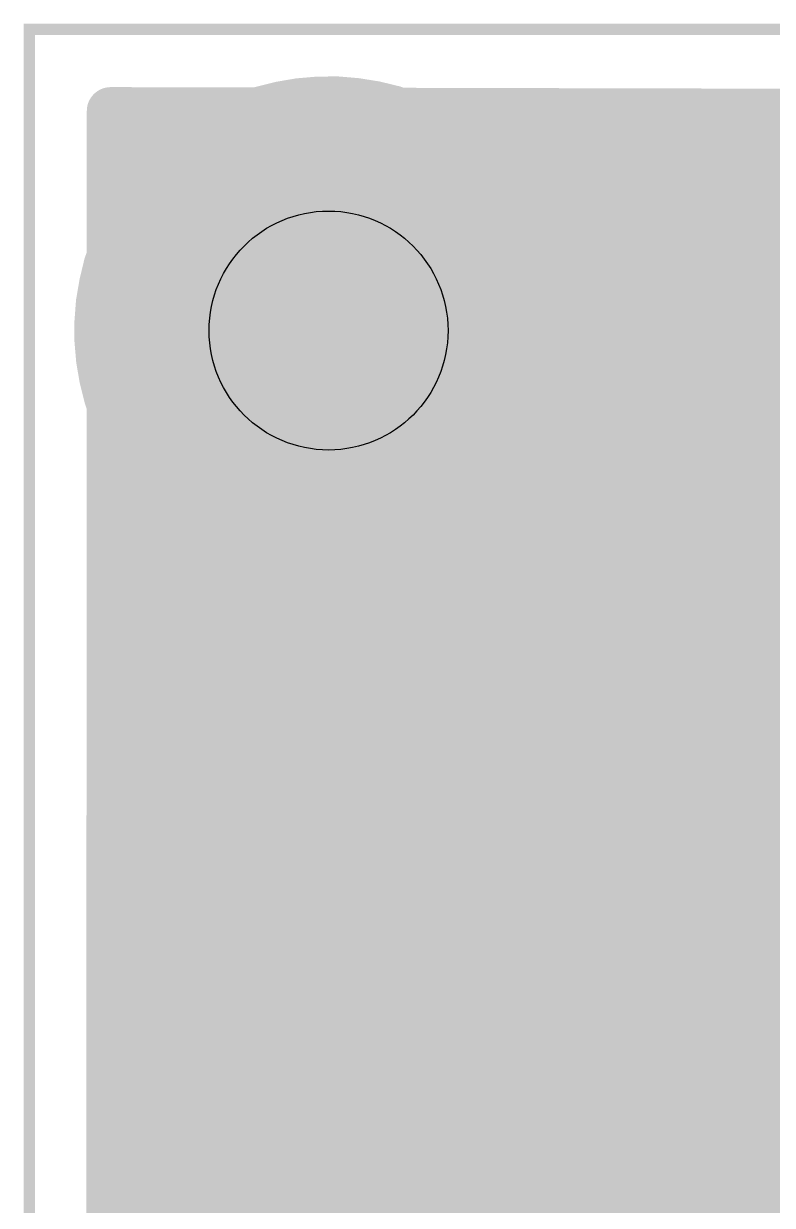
# Model space of a CAD drawing. Extents: x 0 to 1.5, y 0 to 3.74.
# Drawn here: x -0.003 to 0.389, y 3.125 to 3.743 of the extents above; entities that cross this region are included whole.
import ezdxf

# ---------------------------------------------------------------- set-up
doc = ezdxf.new("R2010")
doc.units = 0
for name, color, linetype in [('Board_Outline', 13, 'CONTINUOUS'), ('Bottom', 6, 'CONTINUOUS'), ('Bottom_Mask', 10, 'CONTINUOUS'), ('Drill_Bottom', 8, 'CONTINUOUS'), ('Drill_Top', 7, 'CONTINUOUS'), ('Edge_Bottom', 17, 'CONTINUOUS'), ('Edge_Top', 16, 'CONTINUOUS'), ('Top', 5, 'CONTINUOUS'), ('Top_Mask', 3, 'CONTINUOUS'), ('Top_Silk', 2, 'CONTINUOUS')]:
    doc.layers.add(name, color=color, linetype=linetype)

msp = doc.modelspace()

# ---------------------------------------------------------------- linework, layer by layer
at = {"layer": 'Board_Outline', "linetype": 'CONTINUOUS', "const_width": 0.006}
msp.add_lwpolyline([(0, 0), (1.4961, 0), (1.4961, 3.7402), (0, 3.7402), (0, 0)], dxfattribs=at)
at = {"layer": 'Bottom', "linetype": 'CONTINUOUS', "const_width": 0.025}
for points in [[(0.0425, 3.6975), (0.042, 2.0439)], [(1.452, 3.6942), (0.0425, 3.6975)], [(0.045, 3.6726), (1.1373, 3.6726)], [(0.045, 3.6478), (1.1234, 3.6478)], [(0.045, 3.6229), (0.4399, 3.6229)], [(0.045, 3.598), (0.418, 3.598)], [(0.045, 3.5732), (0.4078, 3.5732)], [(0.045, 3.5483), (0.4052, 3.5483)], [(0.045, 3.5234), (0.4094, 3.5234)], [(0.045, 3.4985), (0.4218, 3.4985)], [(0.045, 3.4737), (0.4481, 3.4737)], [(0.045, 3.4488), (1.4498, 3.4488)], [(0.0449, 3.4239), (1.4498, 3.4239)], [(0.0449, 3.3991), (0.4461, 3.3991)], [(0.3737, 3.3334), (0.449, 3.3994)], [(0.0449, 3.3742), (0.4176, 3.3742)], [(0.0449, 3.3493), (0.3892, 3.3493)], [(0.3701, 3.3288), (0.3737, 3.3334)], [(0.3675, 3.3231), (0.3701, 3.3288)], [(0.0449, 3.3245), (0.3655, 3.3245)], [(0.3663, 3.317), (0.3675, 3.3231)], [(0.3662, 3.1811), (0.3663, 3.317)], [(0.0449, 3.2996), (0.3637, 3.2996)], [(0.0449, 3.2747), (0.3637, 3.2747)], [(0.0449, 3.2499), (0.3637, 3.2499)], [(0.0449, 3.225), (0.3637, 3.225)], [(0.0449, 3.2001), (0.3637, 3.2001)], [(0.3667, 3.1762), (0.3662, 3.1811)], [(0.0449, 3.1753), (0.3644, 3.1753)], [(0.3685, 3.1702), (0.3667, 3.1762)], [(0.3717, 3.1649), (0.3685, 3.1702)], [(0.4222, 3.1092), (0.3717, 3.1649)], [(0.0449, 3.1504), (0.3823, 3.1504)], [(0.0449, 3.1255), (0.4048, 3.1255)]]:
    msp.add_lwpolyline(points, dxfattribs=at)
at = {"layer": 'Bottom', "linetype": 'CONTINUOUS'}
for points, const_width in [([(0.0363, 3.6975, 1), (0.0488, 3.6975, 1), (0.0363, 3.6975, 1)], 0.0125), ([(0.0363, 3.6975, 1), (0.0488, 3.6975, 1), (0.0363, 3.6975, 1)], 0.0125), ([(0.219, 3.5827, 1), (0.094, 3.5827, 1), (0.219, 3.5827, 1)], 0.125), ([(0.3675, 3.3334, 1), (0.38, 3.3334, 1), (0.3675, 3.3334, 1)], 0.0125), ([(0.3675, 3.3334, 1), (0.38, 3.3334, 1), (0.3675, 3.3334, 1)], 0.0125), ([(0.3639, 3.3288, 1), (0.3764, 3.3288, 1), (0.3639, 3.3288, 1)], 0.0125), ([(0.3639, 3.3288, 1), (0.3764, 3.3288, 1), (0.3639, 3.3288, 1)], 0.0125), ([(0.3613, 3.3231, 1), (0.3738, 3.3231, 1), (0.3613, 3.3231, 1)], 0.0125), ([(0.3613, 3.3231, 1), (0.3738, 3.3231, 1), (0.3613, 3.3231, 1)], 0.0125), ([(0.36, 3.317, 1), (0.3725, 3.317, 1), (0.36, 3.317, 1)], 0.0125), ([(0.36, 3.317, 1), (0.3725, 3.317, 1), (0.36, 3.317, 1)], 0.0125), ([(0.36, 3.1811, 1), (0.3725, 3.1811, 1), (0.36, 3.1811, 1)], 0.0125), ([(0.36, 3.1811, 1), (0.3725, 3.1811, 1), (0.36, 3.1811, 1)], 0.0125), ([(0.3604, 3.1762, 1), (0.3729, 3.1762, 1), (0.3604, 3.1762, 1)], 0.0125), ([(0.3604, 3.1762, 1), (0.3729, 3.1762, 1), (0.3604, 3.1762, 1)], 0.0125), ([(0.3623, 3.1702, 1), (0.3748, 3.1702, 1), (0.3623, 3.1702, 1)], 0.0125), ([(0.3623, 3.1702, 1), (0.3748, 3.1702, 1), (0.3623, 3.1702, 1)], 0.0125), ([(0.3655, 3.1649, 1), (0.378, 3.1649, 1), (0.3655, 3.1649, 1)], 0.0125), ([(0.3655, 3.1649, 1), (0.378, 3.1649, 1), (0.3655, 3.1649, 1)], 0.0125)]:
    msp.add_lwpolyline(points, format="xyb", dxfattribs=dict(at, const_width=const_width))
at = {"layer": 'Bottom_Mask', "linetype": 'CONTINUOUS', "const_width": 0.129}
for points in [[(0.221, 3.5827, 1), (0.092, 3.5827, 1), (0.221, 3.5827, 1)], [(0.092, 3.5827, 1), (0.221, 3.5827, 1), (0.092, 3.5827, 1)]]:
    msp.add_lwpolyline(points, format="xyb", dxfattribs=at)
at = {"layer": 'Drill_Bottom'}
msp.add_circle((0.1565, 3.5827), 0.0625, dxfattribs=at)
at = {"layer": 'Drill_Top'}
msp.add_circle((0.1565, 3.5827), 0.0625, dxfattribs=at)
at = {"layer": 'Edge_Bottom', "linetype": 'CONTINUOUS', "const_width": 0.008}
msp.add_lwpolyline([(0.2854, 3.5774), (0.2845, 3.5667), (0.2827, 3.5562), (0.2801, 3.5459), (0.2767, 3.5358), (0.2724, 3.5261), (0.2673, 3.5167), (0.2615, 3.5078), (0.255, 3.4994), (0.2478, 3.4915), (0.2399, 3.4843), (0.2315, 3.4777), (0.2226, 3.4719), (0.2132, 3.4668), (0.2035, 3.4625), (0.1934, 3.4591), (0.1831, 3.4565), (0.1726, 3.4547), (0.162, 3.4538), (0.1513, 3.4538), (0.1407, 3.4547), (0.1302, 3.4564), (0.1199, 3.459), (0.1098, 3.4624), (0.1, 3.4667), (0.0906, 3.4718), (0.0817, 3.4776), (0.0733, 3.4841), (0.0654, 3.4913), (0.0582, 3.4991), (0.0516, 3.5075), (0.0458, 3.5164), (0.0407, 3.5258), (0.0364, 3.5355), (0.0329, 3.5456), (0.0303, 3.5559), (0.0285, 3.5664), (0.0276, 3.577), (0.0276, 3.5877), (0.0284, 3.5983), (0.0302, 3.6088), (0.0327, 3.6192), (0.0362, 3.6292), (0.0404, 3.639), (0.0455, 3.6484), (0.0513, 3.6573), (0.0578, 3.6657), (0.065, 3.6736), (0.0728, 3.6808), (0.0812, 3.6874), (0.0901, 3.6933), (0.0994, 3.6984), (0.1092, 3.7027), (0.1192, 3.7062), (0.1296, 3.7088), (0.1401, 3.7106), (0.1507, 3.7115), (0.1613, 3.7116), (0.1719, 3.7107), (0.1825, 3.709), (0.1928, 3.7065), (0.2029, 3.703), (0.2127, 3.6988), (0.2221, 3.6938), (0.231, 3.688), (0.2394, 3.6815), (0.2473, 3.6743), (0.2545, 3.6665), (0.2611, 3.6581), (0.267, 3.6492), (0.2721, 3.6399), (0.2764, 3.6301), (0.2799, 3.6201), (0.2826, 3.6098), (0.2844, 3.5993), (0.2853, 3.5886), (0.2854, 3.5774)], dxfattribs=at)
at = {"layer": 'Edge_Top', "linetype": 'CONTINUOUS', "const_width": 0.008}
msp.add_lwpolyline([(0.2854, 3.5774), (0.2845, 3.5667), (0.2827, 3.5562), (0.2801, 3.5459), (0.2767, 3.5358), (0.2724, 3.5261), (0.2673, 3.5167), (0.2615, 3.5078), (0.255, 3.4994), (0.2478, 3.4915), (0.2399, 3.4843), (0.2315, 3.4777), (0.2226, 3.4719), (0.2132, 3.4668), (0.2035, 3.4625), (0.1934, 3.4591), (0.1831, 3.4565), (0.1726, 3.4547), (0.162, 3.4538), (0.1513, 3.4538), (0.1407, 3.4547), (0.1302, 3.4564), (0.1199, 3.459), (0.1098, 3.4624), (0.1, 3.4667), (0.0906, 3.4718), (0.0817, 3.4776), (0.0733, 3.4841), (0.0654, 3.4913), (0.0582, 3.4991), (0.0516, 3.5075), (0.0458, 3.5164), (0.0407, 3.5258), (0.0364, 3.5355), (0.0329, 3.5456), (0.0303, 3.5559), (0.0285, 3.5664), (0.0276, 3.577), (0.0276, 3.5877), (0.0284, 3.5983), (0.0302, 3.6088), (0.0327, 3.6192), (0.0362, 3.6292), (0.0404, 3.639), (0.0455, 3.6484), (0.0513, 3.6573), (0.0578, 3.6657), (0.065, 3.6736), (0.0728, 3.6808), (0.0812, 3.6874), (0.0901, 3.6933), (0.0994, 3.6984), (0.1092, 3.7027), (0.1192, 3.7062), (0.1296, 3.7088), (0.1401, 3.7106), (0.1507, 3.7115), (0.1613, 3.7116), (0.1719, 3.7107), (0.1825, 3.709), (0.1928, 3.7065), (0.2029, 3.703), (0.2127, 3.6988), (0.2221, 3.6938), (0.231, 3.688), (0.2394, 3.6815), (0.2473, 3.6743), (0.2545, 3.6665), (0.2611, 3.6581), (0.267, 3.6492), (0.2721, 3.6399), (0.2764, 3.6301), (0.2799, 3.6201), (0.2826, 3.6098), (0.2844, 3.5993), (0.2853, 3.5886), (0.2854, 3.5774)], dxfattribs=at)
at = {"layer": 'Top', "linetype": 'CONTINUOUS', "const_width": 0.025}
for points in [[(0.0435, 3.6965), (0.0423, 2.5815)], [(1.4555, 3.6965), (0.0435, 3.6965)], [(0.046, 3.6716), (1.1363, 3.6716)], [(0.0459, 3.6468), (1.1233, 3.6468)], [(0.0459, 3.6219), (0.4386, 3.6219)], [(0.0459, 3.597), (0.4174, 3.597)], [(0.0458, 3.5722), (0.4076, 3.5722)], [(0.0458, 3.5473), (0.4052, 3.5473)], [(0.0458, 3.5224), (0.4098, 3.5224)], [(0.0458, 3.4975), (0.4225, 3.4975)], [(0.0457, 3.4727), (0.4497, 3.4727)], [(0.0457, 3.4478), (1.4528, 3.4478)], [(0.0457, 3.4229), (1.4528, 3.4229)], [(0.0456, 3.3981), (1.4528, 3.3981)], [(0.0456, 3.3732), (1.4528, 3.3732)], [(0.0456, 3.3483), (0.4524, 3.3483)], [(0.0456, 3.3235), (0.4221, 3.3235)], [(0.0455, 3.2986), (0.4077, 3.2986)], [(0.0455, 3.2737), (0.4016, 3.2737)], [(0.0455, 3.2489), (0.4023, 3.2489)], [(0.0455, 3.224), (0.4098, 3.224)], [(0.0454, 3.1991), (0.4264, 3.1991)], [(0.0454, 3.1743), (0.4636, 3.1743)], [(0.0454, 3.1494), (1.4527, 3.1494)], [(0.0453, 3.1245), (1.4527, 3.1245)]]:
    msp.add_lwpolyline(points, dxfattribs=at)
at = {"layer": 'Top', "linetype": 'CONTINUOUS'}
for points, const_width in [([(0.0372, 3.6965, 1), (0.0497, 3.6965, 1), (0.0372, 3.6965, 1)], 0.0125), ([(0.0372, 3.6965, 1), (0.0497, 3.6965, 1), (0.0372, 3.6965, 1)], 0.0125), ([(0.219, 3.5827, 1), (0.094, 3.5827, 1), (0.219, 3.5827, 1)], 0.125)]:
    msp.add_lwpolyline(points, format="xyb", dxfattribs=dict(at, const_width=const_width))
at = {"layer": 'Top_Mask', "linetype": 'CONTINUOUS', "const_width": 0.129}
for points in [[(0.221, 3.5827, 1), (0.092, 3.5827, 1), (0.221, 3.5827, 1)], [(0.092, 3.5827, 1), (0.221, 3.5827, 1), (0.092, 3.5827, 1)]]:
    msp.add_lwpolyline(points, format="xyb", dxfattribs=at)
at = {"layer": 'Top_Silk', "linetype": 'CONTINUOUS', "const_width": 0.0093}
for points in [[(0.2972, 3.6733), (0.346, 3.6733), (0.3545, 3.6762), (0.3574, 3.682), (0.3574, 3.6877)], [(0.3173, 3.6647), (0.3173, 3.6848)], [(0.3173, 3.6146), (0.346, 3.6146), (0.3545, 3.6175), (0.3574, 3.6232), (0.3574, 3.6319), (0.3545, 3.6376), (0.346, 3.6462)], [(0.3173, 3.6462), (0.3574, 3.6462)], [(0.3259, 3.5616), (0.3202, 3.5674), (0.3173, 3.5731), (0.3173, 3.5817), (0.3202, 3.5875), (0.3259, 3.5932), (0.3345, 3.5961), (0.3403, 3.5961), (0.3488, 3.5932), (0.3546, 3.5875), (0.3574, 3.5817), (0.3574, 3.5731), (0.3546, 3.5674), (0.3488, 3.5616)], [(0.3173, 3.5616), (0.3775, 3.5616)], [(0.2972, 3.5288), (0.346, 3.5288), (0.3545, 3.5316), (0.3574, 3.5374), (0.3574, 3.5431)], [(0.3173, 3.5201), (0.3173, 3.5402)], [(0.3173, 3.47), (0.346, 3.47), (0.3545, 3.4729), (0.3574, 3.4787), (0.3574, 3.4873), (0.3545, 3.493), (0.346, 3.5016)], [(0.3173, 3.5016), (0.3574, 3.5016)], [(0.2972, 3.4229), (0.3, 3.4171), (0.3058, 3.4114), (0.3115, 3.4085), (0.3201, 3.4056), (0.3345, 3.4056), (0.3431, 3.4085), (0.3488, 3.4114), (0.3545, 3.4171), (0.3574, 3.4229), (0.3574, 3.4343), (0.3545, 3.44), (0.3488, 3.4458), (0.3431, 3.4487), (0.3345, 3.4515), (0.3201, 3.4515), (0.3115, 3.4487), (0.3058, 3.4458), (0.3, 3.44), (0.2972, 3.4343), (0.2972, 3.4229)]]:
    msp.add_lwpolyline(points, dxfattribs=at)
at = {"layer": 'Top_Silk', "linetype": 'CONTINUOUS', "const_width": 0.0046}
for points in [[(0.3551, 3.6877, 1), (0.3598, 3.6877, 1), (0.3551, 3.6877, 1)], [(0.3149, 3.6848, 1), (0.3196, 3.6848, 1), (0.3149, 3.6848, 1)], [(0.2948, 3.6733, 1), (0.2995, 3.6733, 1), (0.2948, 3.6733, 1)], [(0.3149, 3.6647, 1), (0.3196, 3.6647, 1), (0.3149, 3.6647, 1)], [(0.3149, 3.6462, 1), (0.3196, 3.6462, 1), (0.3149, 3.6462, 1)], [(0.3437, 3.6462, 1), (0.3483, 3.6462, 1), (0.3437, 3.6462, 1)], [(0.3551, 3.6462, 1), (0.3598, 3.6462, 1), (0.3551, 3.6462, 1)], [(0.3149, 3.6146, 1), (0.3196, 3.6146, 1), (0.3149, 3.6146, 1)], [(0.3149, 3.5616, 1), (0.3196, 3.5616, 1), (0.3149, 3.5616, 1)], [(0.3236, 3.5616, 1), (0.3282, 3.5616, 1), (0.3236, 3.5616, 1)], [(0.3465, 3.5616, 1), (0.3511, 3.5616, 1), (0.3465, 3.5616, 1)], [(0.3752, 3.5616, 1), (0.3799, 3.5616, 1), (0.3752, 3.5616, 1)], [(0.3551, 3.5431, 1), (0.3598, 3.5431, 1), (0.3551, 3.5431, 1)], [(0.3149, 3.5402, 1), (0.3196, 3.5402, 1), (0.3149, 3.5402, 1)], [(0.2948, 3.5288, 1), (0.2995, 3.5288, 1), (0.2948, 3.5288, 1)], [(0.3149, 3.5201, 1), (0.3196, 3.5201, 1), (0.3149, 3.5201, 1)], [(0.3149, 3.5016, 1), (0.3196, 3.5016, 1), (0.3149, 3.5016, 1)], [(0.3437, 3.5016, 1), (0.3483, 3.5016, 1), (0.3437, 3.5016, 1)], [(0.3551, 3.5016, 1), (0.3598, 3.5016, 1), (0.3551, 3.5016, 1)], [(0.3149, 3.47, 1), (0.3196, 3.47, 1), (0.3149, 3.47, 1)], [(0.2948, 3.4229, 1), (0.2995, 3.4229, 1), (0.2948, 3.4229, 1)]]:
    msp.add_lwpolyline(points, format="xyb", dxfattribs=at)

doc.saveas('drawing.dxf')
